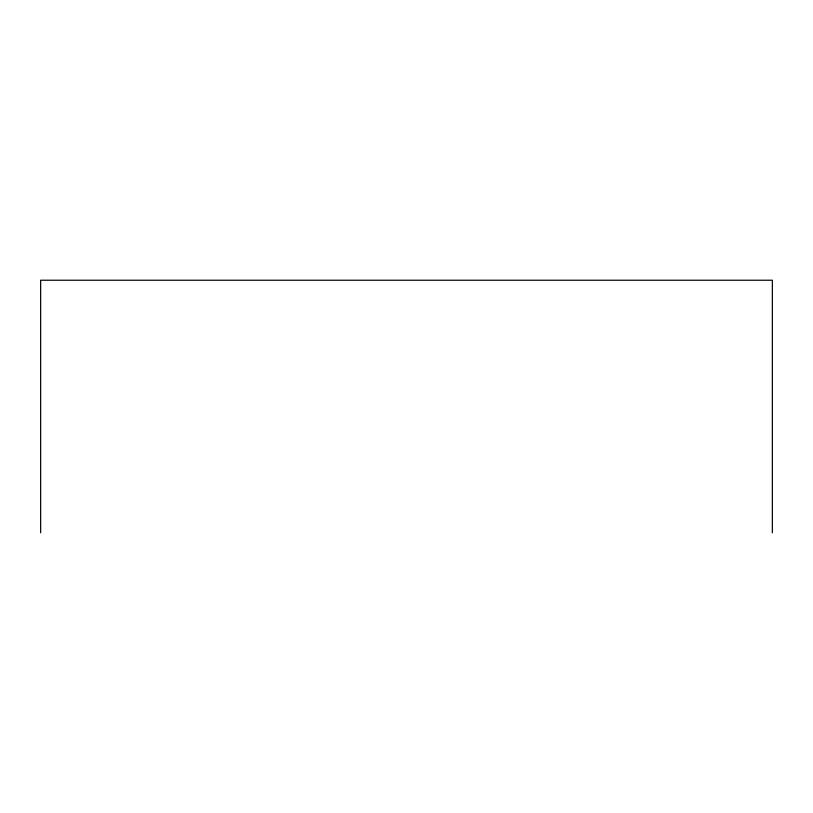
<?xml version="1.0" encoding="UTF-8"?>
<svg xmlns="http://www.w3.org/2000/svg" width="813" height="813" viewBox="0 0 813 813"><rect width="100%" height="100%" fill="white"/><g stroke="black" fill="none" stroke-linecap="round" stroke-linejoin="round"><path stroke-width="1.22" d="M772.35 532.769L772.35 280.231L40.65 280.231L40.65 532.769"/></g></svg>
